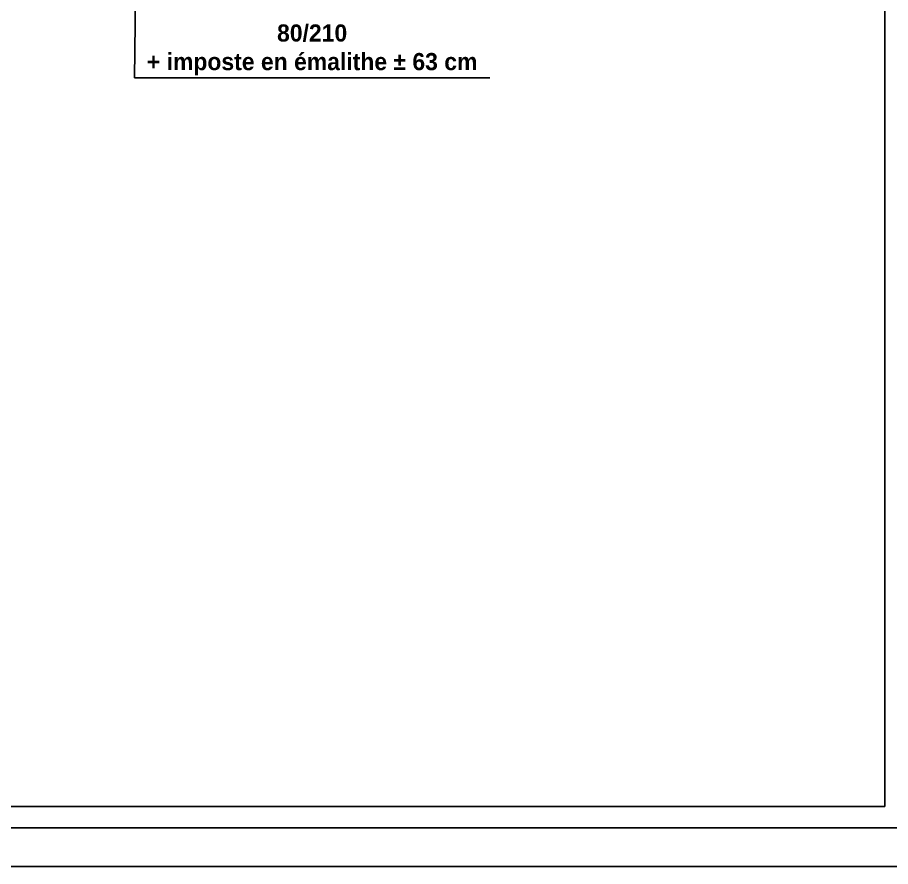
# Model space of a CAD drawing. Header units: millimetres. Extents: x -57 to 2043, y -27807 to 1498.
# Drawn here: x 1405 to 1812.4, y 13.4 to 409.4 of the extents above; entities that cross this region are included whole.
import ezdxf

# ---------------------------------------------------------------- set-up
doc = ezdxf.new("R2010")
doc.units = ezdxf.units.MM
for name, color, linetype in [('AVP_TEXTES', 7, 'Continuous'), ('chassis fen.portes', 1, 'Continuous'), ('COTES', 1, 'Continuous')]:
    doc.layers.add(name, color=color, linetype=linetype)
doc.styles.add('CENTURY GOTHIC', font='GOTHIC.TTF')
doc.styles.add('Century Gothic Gras', font='GOTHICB.TTF')
doc.dimstyles.new('1-50', dxfattribs={"dimtxt": 8, "dimasz": 5, "dimexe": 1.25, "dimexo": 0.625, "dimtad": 1, "dimdec": 0, "dimtxsty": 'Century Gothic Gras', "dimblk": 'ORIGIN', "dimcen": 5, "dimclrd": 8, "dimclre": 5, "dimclrt": 6, "dimadec": 0, "dimazin": 0, "dimtfac": 1, "dimtdec": 0, "dimtmove": 0, "dimatfit": 3, "dimfxl": 0, "dimarcsym": 0})

# ---------------------------------------------------------------- blocks, each defined once
blk = doc.blocks.new('_Origin')
at = {"color": 0, "linetype": 'Continuous', "lineweight": -2}
blk.add_line((0, 0), (-1, 0), dxfattribs=at)
blk.add_circle((0, 0), 0.5, dxfattribs=at)
blk = doc.blocks.new('*D125')
at = {"layer": 'COTES', "color": 5, "lineweight": -2}
for p, q in [((1420.23, 450.1), (1420.23, 425.39)), ((1500.23, 445.68), (1500.23, 425.39))]:
    blk.add_line(p, q, dxfattribs=at)
at = {"layer": 'COTES', "color": 8, "lineweight": -2}
for p, q in [((1425.23, 426.64), (1495.23, 426.64)), ((1460.23, 426.64), (1459.61, 381.22)), ((1459.61, 381.22), (1625.39, 381.22))]:
    blk.add_line(p, q, dxfattribs=at)
at = {"layer": 'Defpoints', "color": 0}
for p in [(1420.23, 450.73), (1500.23, 446.31), (1500.23, 426.64)]:
    blk.add_point(p, dxfattribs=at)
at = {"layer": 'COTES', "color": 8, "lineweight": -2, "xscale": 5, "yscale": 5, "zscale": 5, "rotation": 180}
blk.add_blockref('_Origin', (1420.23, 426.64), dxfattribs=at)
at = {"layer": 'COTES', "color": 8, "lineweight": -2, "xscale": 5, "yscale": 5, "zscale": 5}
blk.add_blockref('_Origin', (1500.23, 426.64), dxfattribs=at)
at = {"layer": 'COTES', "color": 6, "insert": (1542.5, 394.27), "char_height": 8, "attachment_point": 5, "style": 'Century Gothic Gras'}
blk.add_mtext('80/210\\P+ imposte en émalithe %%P 63 cm', dxfattribs=at)
blk = doc.blocks.new('PETIT CARTOUCHE_HOR')
at = {"color": 1}
blk.add_line((0, 0), (-2090, 0), dxfattribs=at)
at = {"layer": 'AVP_TEXTES', "color": 5, "linetype": 'Continuous'}
blk.add_line((-233.46, 422.47), (-233.46, 28), dxfattribs=at)
at = {"layer": 'chassis fen.portes', "color": 5, "linetype": 'Continuous'}
blk.add_line((-233.46, 28), (-2071.31, 28), dxfattribs=at)
at = {"layer": 'chassis fen.portes', "color": 2, "linetype": 'Continuous'}
blk.add_line((-223.46, 18), (-2081.31, 18), dxfattribs=at)
at = {"layer": 'chassis fen.portes', "color": 1, "linetype": 'Continuous'}
blk.add_line((-2100, 0), (-86.26, 0), dxfattribs=at)
at = {"style": 'CENTURY GOTHIC'}
for tag, p, height in [('DATE', (-210.16, 171.36), 20), ('DOSSIERN°', (-210.16, 111.51), 20), ('COMMENTAIRE', (-210.16, 95.35), 12), ('COMMENTAIRESUITE', (-210.16, 79.7), 12), ('FEUILLEN°', (-221.99, 32.69), 20), ('TOTALFEUILLES', (-181.65, 32.69), 20), ('ÉCH.', (-103.23, 32.69), 12)]:
    blk.add_attdef(tag, p, '', height=height, dxfattribs=at)

msp = doc.modelspace()

# ---------------------------------------------------------------- block references
at = {"color": 1}
msp.add_blockref('PETIT CARTOUCHE_HOR', (2043.09, 13.4), dxfattribs=at)

# ---------------------------------------------------------------- dimensions: what is measured, and where the dimension line sits
at = {"layer": 'COTES'}
dim = msp.add_linear_dim(base=(1500.23, 426.64), p1=(1420.23, 450.73), p2=(1500.23, 446.31), text='<>/210\\P+ imposte en émalithe %%P 63 cm', dimstyle='1-50', override={"dimtmove": 1}, dxfattribs=at)
dim.commit()
dim.dimension.update_dxf_attribs({"geometry": '*D125', "text_midpoint": (1460.23, 381.22), "dimtype": 160})

doc.saveas('drawing.dxf')
